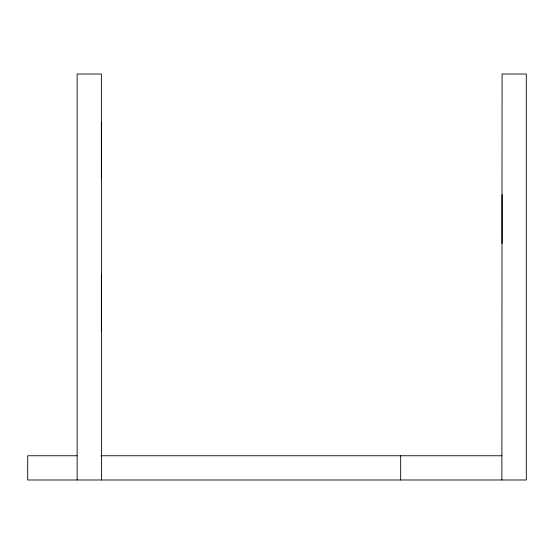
<?xml version="1.0" encoding="UTF-8"?>
<svg xmlns="http://www.w3.org/2000/svg" width="554" height="554" viewBox="0 0 554 554"><rect width="100%" height="100%" fill="white"/><g stroke="black" fill="none" stroke-linecap="round" stroke-linejoin="round"><path stroke-width="0.83" d="M501.882 479.986L502.069 74.014L526.3 74.014L526.3 479.986L27.7 479.986L27.7 455.755L76.978 455.755M100.98 455.755L501.882 455.755M502.069 194.669L502.069 243.511M400.68 455.755L400.68 479.986M101.548 479.986L101.375 74.014L77.131 74.014L77.131 479.986M101.375 122.095L101.375 178.561M101.375 274.708L101.375 331.181"/></g></svg>
